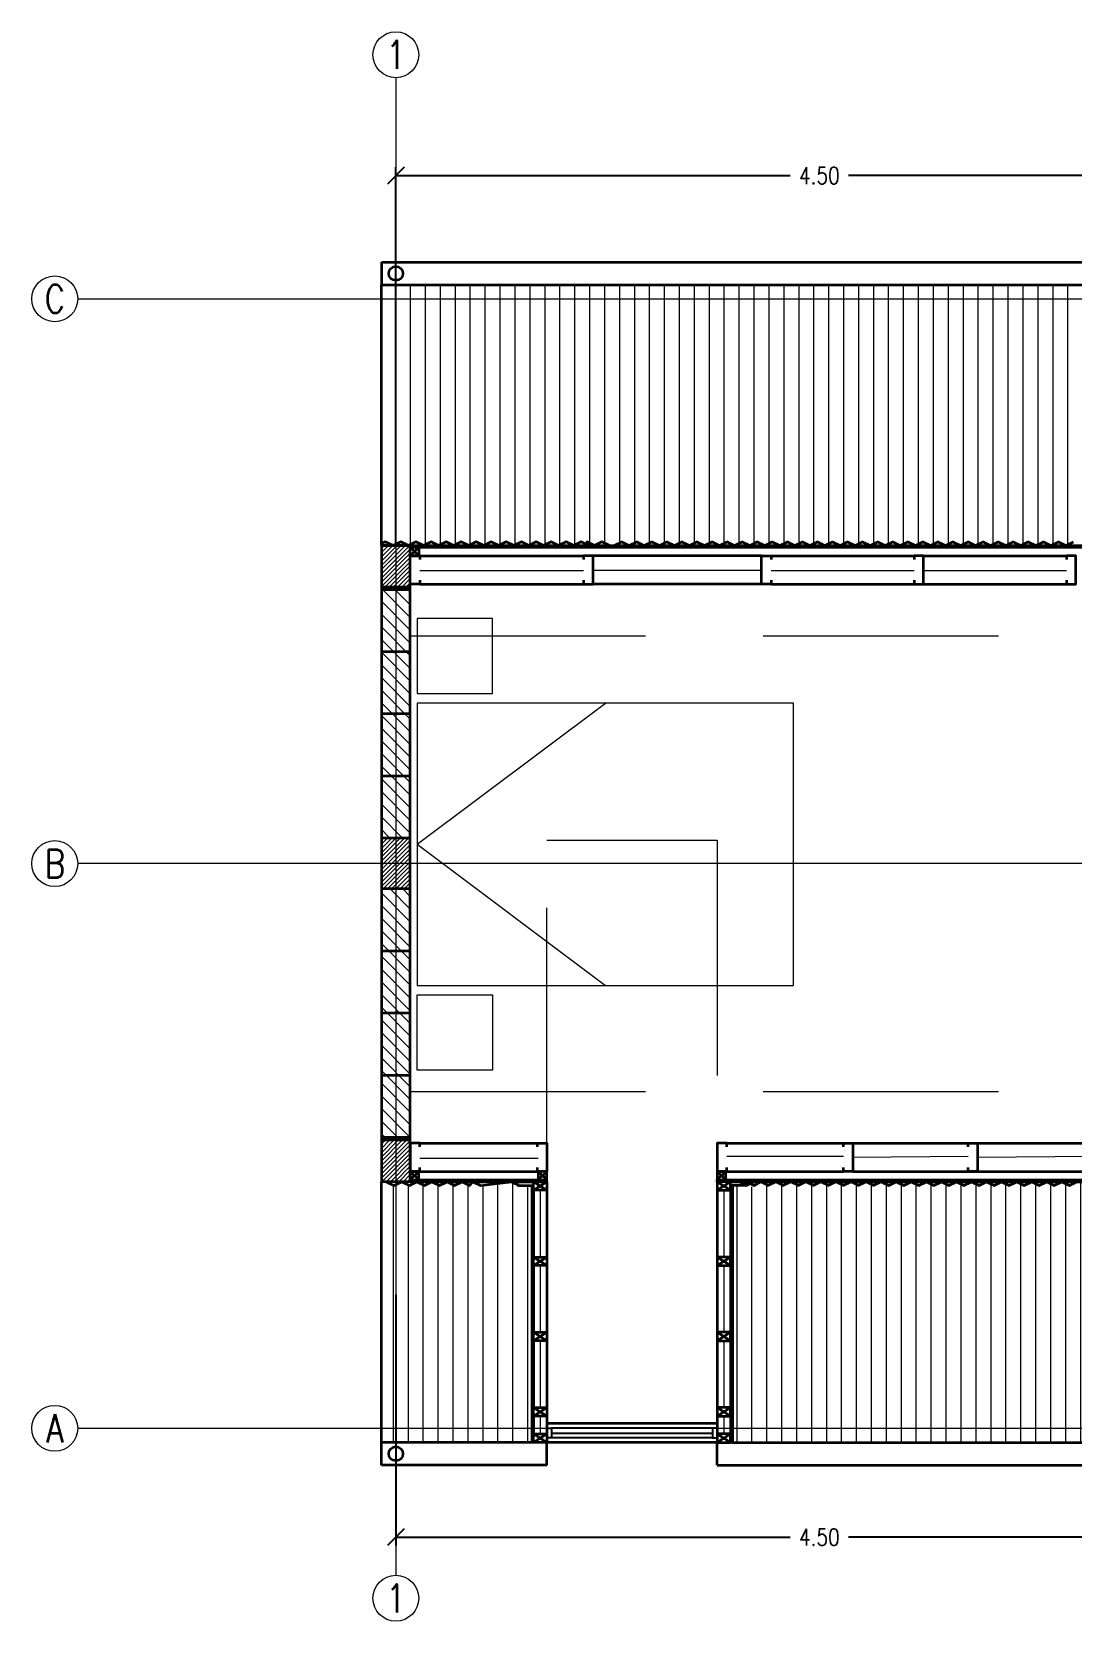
# Model space of a CAD drawing. Header units: metres. Extents: x 45 to 666, y -23 to 325.
# Drawn here: x 269.77 to 275.29, y 131.8 to 140.24 of the extents above; entities that cross this region are included whole.
import ezdxf

# ---------------------------------------------------------------- set-up
doc = ezdxf.new("R2010")
doc.units = ezdxf.units.M
doc.header["$LTSCALE"] = 5
doc.header["$MEASUREMENT"] = 0
doc.linetypes.add('HIDDEN', pattern=[0.375, 0.25, -0.125])
doc.layers.get('0').update_dxf_attribs({"color": 30})
doc.layers.get('DEFPOINTS').update_dxf_attribs({"color": 210})
for name, color, linetype, lineweight in [('A-ANNO-DIMS', 3, 'Continuous', 18), ('A-ANNO-SYMB', 3, 'Continuous', 18), ('A-ANNO-TEXT', 3, 'Continuous', 18), ('A-ELEV-MBE1', 7, 'Continuous', 35), ('A-ELEV-PATT', 8, 'Continuous', 18), ('A-FLOR-LEVL', 7, 'Continuous', 35), ('A-FLOR-OVHD', 3, 'HIDDEN', 18), ('A-FURN', 8, 'Continuous', 18), ('A-GLAZ-FULL', 4, 'Continuous', 25), ('A-WALL-BATT', 8, 'BATTING', 18), ('A-WALL-FULL-EXTR', 7, 'Continuous', 35), ('A-WALL-PATT', 8, 'Continuous', 18)]:
    doc.layers.add(name, color=color, linetype=linetype, lineweight=lineweight)
doc.styles.add('E-ROMANS', font='romans.shx', dxfattribs={"width": 0.8})
doc.linetypes.add('BATTING', pattern='A,0.0001,-0.1,[134,ltypeshp.shx,S=0.1,R=0,X=-0.1,Y=0],-0.2,[134,ltypeshp.shx,S=0.1,R=180,X=0.1,Y=0],-0.1', length=0.4001)
doc.dimstyles.new('E-0050_TICK_18', dxfattribs={"dimscale": 0.001, "dimtxt": 90, "dimasz": 90, "dimexe": 45, "dimexo": 30, "dimgap": 45, "dimtad": 0, "dimzin": 0, "dimdsep": 46, "dimtxsty": 'E-ROMANS', "dimblk": 'OBLIQUE', "dimcen": 45, "dimclrd": 256, "dimclre": 256, "dimclrt": 256, "dimadec": 0, "dimazin": 0, "dimtfac": 1, "dimtmove": 1, "dimatfit": 3, "dimldrblk": 'OPEN90', "dimfxl": 1, "dimtfill": 1, "dimtolj": 1, "dimtzin": 0, "dimarcsym": 0})
pattern_1 = [(45, (26.979301, 2.295687), (-0.01122532015, 0.01122532015), [])]

# ---------------------------------------------------------------- blocks, each defined once
blk = doc.blocks.new('_Oblique')
at = {"color": 0, "linetype": 'ByBlock', "lineweight": -2}
blk.add_line((-0.5, -0.5), (0.5, 0.5), dxfattribs=at)
blk = doc.blocks.new('*D240')
at = {"layer": 'A-ANNO-DIMS', "lineweight": -2, "transparency": 16777216}
for p, q in [((271.7054, 137.9122), (271.7054, 139.5239)), ((276.2054, 137.9122), (276.2054, 139.5239)), ((271.7054, 139.4789), (273.8007, 139.4789)), ((276.2054, 139.4789), (274.1101, 139.4789))]:
    blk.add_line(p, q, dxfattribs=at)
at = {"layer": 'DEFPOINTS', "color": 0, "transparency": 16777216}
for p in [(276.2054, 139.4789), (271.7054, 137.8822), (276.2054, 137.8822)]:
    blk.add_point(p, dxfattribs=at)
at = {"layer": 'A-ANNO-DIMS', "lineweight": -2, "transparency": 16777216, "xscale": 0.09, "yscale": 0.09, "zscale": 0.09, "rotation": 180}
blk.add_blockref('_Oblique', (271.7054, 139.4789), dxfattribs=at)
at = {"layer": 'A-ANNO-DIMS', "lineweight": -2, "transparency": 16777216, "xscale": 0.09, "yscale": 0.09, "zscale": 0.09}
blk.add_blockref('_Oblique', (276.2054, 139.4789), dxfattribs=at)
at = {"layer": 'A-ANNO-DIMS', "transparency": 16777216, "insert": (273.9554, 139.4789), "char_height": 0.09, "attachment_point": 5, "style": 'E-ROMANS', "bg_fill": 3, "box_fill_scale": 1.25, "bg_fill_color": 256, "bg_fill_true_color": 13158600, "bg_fill_transparency": 0}
blk.add_mtext('\\A1;4.50', dxfattribs=at)
blk = doc.blocks.new('_Open90')
at = {"color": 0, "linetype": 'ByBlock', "lineweight": -2}
for p, q in [((0, 0), (-1, 0)), ((-0.5, 0.5), (0, 0)), ((0, 0), (-0.5, -0.5))]:
    blk.add_line(p, q, dxfattribs=at)
blk = doc.blocks.new('*D241')
at = {"layer": 'A-ANNO-DIMS', "lineweight": -2, "transparency": 16777216}
for p, q in [((271.7054, 133.5321), (271.7054, 132.2006)), ((276.2054, 133.5321), (276.2054, 132.2006)), ((271.7054, 132.2456), (273.8007, 132.2456)), ((276.2054, 132.2456), (274.1101, 132.2456))]:
    blk.add_line(p, q, dxfattribs=at)
at = {"layer": 'DEFPOINTS', "color": 0, "transparency": 16777216}
for p in [(271.7054, 133.5621), (276.2054, 133.5621), (276.2054, 132.2456)]:
    blk.add_point(p, dxfattribs=at)
at = {"layer": 'A-ANNO-DIMS', "lineweight": -2, "transparency": 16777216, "xscale": 0.09, "yscale": 0.09, "zscale": 0.09, "rotation": 180}
blk.add_blockref('_Oblique', (271.7054, 132.2456), dxfattribs=at)
at = {"layer": 'A-ANNO-DIMS', "lineweight": -2, "transparency": 16777216, "xscale": 0.09, "yscale": 0.09, "zscale": 0.09}
blk.add_blockref('_Oblique', (276.2054, 132.2456), dxfattribs=at)
at = {"layer": 'A-ANNO-DIMS', "transparency": 16777216, "insert": (273.9554, 132.2456), "char_height": 0.09, "attachment_point": 5, "style": 'E-ROMANS', "bg_fill": 3, "box_fill_scale": 1.25, "bg_fill_color": 256, "bg_fill_true_color": 13158600, "bg_fill_transparency": 0}
blk.add_mtext('\\A1;4.50', dxfattribs=at)
blk = doc.blocks.new('CAMA150X200')
for p, q in [((-1.2, 0), (-0.8, 0)), ((-1.2, -0.4), (-1.2, 0)), ((-0.8, 0), (-0.8, -0.4)), ((-0.75, -2), (-0.75, 0)), ((-0.75, 0), (0.75, 0)), ((0, 0), (-0.75, -1)), ((0, 0), (0.75, -1)), ((0.75, 0), (0.75, -2)), ((0.8, 0), (0.8, -0.4)), ((1.2, 0), (0.8, 0)), ((1.2, -0.4), (1.2, 0)), ((-0.8, -0.4), (-1.2, -0.4)), ((0.8, -0.4), (1.2, -0.4)), ((0.75, -2), (-0.75, -2))]:
    blk.add_line(p, q)

msp = doc.modelspace()

# ---------------------------------------------------------------- hatches: boundary and pattern name
at = {"layer": 'A-ELEV-PATT'}
h = msp.add_hatch(dxfattribs=at)
h.set_pattern_fill('LINE', color=256, scale=0.025, angle=90, style=0)
h.set_pattern_definition([(90, (26.91172, 2.966), (-0.079375, 5e-18), [])])
h.paths.add_polyline_path([(276.2074, 138.8988), (276.2074, 138.8238), (271.7074, 138.8238), (271.7074, 138.8988)])
h.paths.add_polyline_path([(276.2074, 137.5313), (276.1724, 137.5138), (276.1324, 137.5338), (276.0924, 137.5138), (276.0524, 137.5338), (276.0124, 137.5138), (275.9724, 137.5338), (275.9324, 137.5138), (275.8924, 137.5338), (275.8524, 137.5138), (275.8124, 137.5338), (275.7724, 137.5138), (275.7324, 137.5338), (275.6924, 137.5138), (275.6274, 137.5338), (275.5874, 137.5138), (275.5474, 137.5338), (275.5074, 137.5138), (275.4674, 137.5338), (275.4274, 137.5138), (275.3874, 137.5338), (275.3474, 137.5138), (275.3074, 137.5338), (275.2674, 137.5138), (275.2274, 137.5338), (275.1874, 137.5138), (275.1474, 137.5338), (275.1074, 137.5138), (275.0674, 137.5338), (275.0274, 137.5138), (274.9874, 137.5338), (274.9474, 137.5138), (274.9074, 137.5338), (274.8674, 137.5138), (274.8274, 137.5338), (274.7874, 137.5138), (274.7474, 137.5338), (274.7074, 137.5138), (274.6674, 137.5338), (274.6274, 137.5138), (274.5874, 137.5338), (274.5474, 137.5138), (274.5074, 137.5338), (274.4674, 137.5138), (274.4274, 137.5338), (274.3874, 137.5138), (274.3474, 137.5338), (274.3074, 137.5138), (274.2674, 137.5338), (274.2274, 137.5138), (274.1874, 137.5338), (274.1474, 137.5138), (274.1074, 137.5338), (274.0674, 137.5138), (274.0274, 137.5338), (273.9874, 137.5138), (273.9474, 137.5338), (273.9074, 137.5138), (273.8674, 137.5338), (273.8274, 137.5138), (273.7874, 137.5338), (273.7474, 137.5138), (273.7074, 137.5338), (273.6674, 137.5138), (273.6274, 137.5338), (273.5874, 137.5138), (273.5474, 137.5338), (273.5074, 137.5138), (273.4674, 137.5338), (273.4274, 137.5138), (273.3874, 137.5338), (273.3474, 137.5138), (273.3074, 137.5338), (273.2674, 137.5138), (273.2274, 137.5338), (273.1874, 137.5138), (273.1474, 137.5338), (273.1074, 137.5138), (273.0674, 137.5338), (273.0274, 137.5138), (272.9874, 137.5338), (272.9474, 137.5138), (272.9074, 137.5338), (272.8674, 137.5138), (272.8424, 137.5138), (272.8024, 137.5338), (272.7624, 137.5138), (272.7224, 137.5338), (272.7324, 137.5138), (272.6924, 137.5338), (272.6524, 137.5138), (272.6124, 137.5338), (272.5724, 137.5138), (272.5324, 137.5338), (272.4924, 137.5138), (272.4524, 137.5338), (272.4124, 137.5138), (272.3724, 137.5338), (272.3324, 137.5138), (272.2924, 137.5338), (272.2524, 137.5138), (272.2124, 137.5338), (272.1724, 137.5138), (272.1324, 137.5338), (272.0924, 137.5138), (272.0524, 137.5338), (272.0124, 137.5138), (271.9724, 137.5338), (271.9324, 137.5138), (271.8924, 137.5338), (271.8524, 137.5138), (271.8124, 137.5338), (271.7724, 137.5138), (271.7324, 137.5338), (271.7074, 137.5213), (271.7074, 138.8238), (276.2074, 138.8238)])
h.paths.add_polyline_path([(271.6324, 137.5238), (271.6324, 138.8238), (271.7074, 138.8238), (271.7074, 137.5213), (271.6924, 137.5138), (271.6524, 137.5338)])
h.paths.add_polyline_path([(271.6324, 138.8238), (271.6324, 138.8988), (271.7074, 138.8988), (271.7074, 138.8238)])
h.paths.add_polyline_path([(276.2824, 138.8238), (276.2824, 137.5388), (276.2924, 137.5338), (276.2524, 137.5138), (276.2124, 137.5338), (276.2074, 137.5313), (276.2074, 138.8238)])
h.paths.add_polyline_path([(276.2824, 138.8988), (276.2824, 138.8238), (276.2074, 138.8238), (276.2074, 138.8988)])
h.paths.add_polyline_path([(280.7724, 137.5338), (280.7824, 137.5388), (280.7824, 137.5288)])
h = msp.add_hatch(dxfattribs=at)
h.set_pattern_fill('LINE', color=256, scale=0.015, angle=135, style=0)
h.set_pattern_definition([(135, (35.9793, 2.295687), (-0.0336759605, -0.0336759605), [])])
h.paths.add_polyline_path([(271.6284, 137.2788), (271.7054, 137.2788), (271.7054, 136.9488), (271.6284, 136.9488)])
h.paths.add_polyline_path([(271.7054, 137.2788), (271.7824, 137.2788), (271.7824, 136.9488), (271.7054, 136.9488)])
h.paths.add_polyline_path([(271.7054, 136.9488), (271.7824, 136.9488), (271.7824, 136.6188), (271.7054, 136.6188)])
h.paths.add_polyline_path([(271.6284, 136.9488), (271.7054, 136.9488), (271.7054, 136.6188), (271.6284, 136.6188)])
h.paths.add_polyline_path([(271.6284, 136.6188), (271.7054, 136.6188), (271.7054, 136.2888), (271.6284, 136.2888)])
h.paths.add_polyline_path([(271.7054, 136.6188), (271.7824, 136.6188), (271.7824, 136.2888), (271.7054, 136.2888)])
h.paths.add_polyline_path([(271.7054, 136.2888), (271.7824, 136.2888), (271.7824, 135.9588), (271.7054, 135.9588)])
h.paths.add_polyline_path([(271.6284, 136.2888), (271.7054, 136.2888), (271.7054, 135.9588), (271.6284, 135.9588)])
h.paths.add_polyline_path([(271.6284, 135.6888), (271.7054, 135.6888), (271.7054, 135.3588), (271.6284, 135.3588)])
h.paths.add_polyline_path([(271.7054, 135.6888), (271.7824, 135.6888), (271.7824, 135.3588), (271.7054, 135.3588)])
h.paths.add_polyline_path([(271.7054, 135.3588), (271.7824, 135.3588), (271.7824, 135.0288), (271.7054, 135.0288)])
h.paths.add_polyline_path([(271.6284, 135.3588), (271.7054, 135.3588), (271.7054, 135.0288), (271.6284, 135.0288)])
h.paths.add_polyline_path([(271.6284, 135.0288), (271.7054, 135.0288), (271.7054, 134.6988), (271.6284, 134.6988)])
h.paths.add_polyline_path([(271.7054, 135.0288), (271.7824, 135.0288), (271.7824, 134.6988), (271.7054, 134.6988)])
h.paths.add_polyline_path([(271.7054, 134.6988), (271.7824, 134.6988), (271.7824, 134.3688), (271.7054, 134.3688)])
h.paths.add_polyline_path([(271.6284, 134.6988), (271.7054, 134.6988), (271.7054, 134.3688), (271.6284, 134.3688)])
h.paths.add_polyline_path([(271.6284, 134.3688), (271.7054, 134.3688), (271.7054, 134.3538), (271.6284, 134.3538)])
h.paths.add_polyline_path([(271.7054, 134.3688), (271.7824, 134.3688), (271.7824, 134.3538), (271.7054, 134.3538)])
h.paths.add_polyline_path([(271.7054, 137.2938), (271.7824, 137.2938), (271.7824, 137.2788), (271.7054, 137.2788)])
h.paths.add_polyline_path([(271.6284, 137.2938), (271.7054, 137.2938), (271.7054, 137.2788), (271.6284, 137.2788)])
h = msp.add_hatch(dxfattribs=at)
h.set_pattern_fill('LINE', color=256, scale=0.025, angle=90, style=0)
h.set_pattern_definition([(90, (26.9793, 2.29569), (-0.079375, 2e-16), [])])
h.paths.add_polyline_path([(272.4274, 132.7488), (271.6284, 132.7488), (271.6284, 134.1338), (271.6534, 134.1338), (271.6954, 134.1138), (271.7374, 134.1338), (271.7774, 134.1138), (271.8174, 134.1338), (271.8574, 134.1138), (271.8974, 134.1338), (271.9374, 134.1138), (271.9774, 134.1338), (272.0174, 134.1138), (272.0574, 134.1338), (272.0974, 134.1138), (272.1149, 134.1338), (272.1549, 134.1138), (272.3199, 134.1338), (272.3538, 134.1168), (272.3538, 134.1138), (272.4274, 134.1138)])
h.paths.add_polyline_path([(276.2824, 134.1196), (276.2824, 132.7488), (273.4934, 132.7488), (273.4934, 134.104), (273.5317, 134.1138), (273.5657, 134.1138), (273.5895, 134.1019), (273.6445, 134.1334), (273.6838, 134.1138), (273.7238, 134.1338), (273.7638, 134.1138), (273.8038, 134.1338), (273.8438, 134.1138), (273.8838, 134.1338), (273.9238, 134.1138), (273.9638, 134.1338), (274.0038, 134.1138), (274.0438, 134.1338), (274.0838, 134.1138), (274.1238, 134.1338), (274.1638, 134.1138), (274.2038, 134.1338), (274.2438, 134.1138), (274.2838, 134.1338), (274.3238, 134.1138), (274.3638, 134.1338), (274.4038, 134.1138), (274.4438, 134.1338), (274.4838, 134.1138), (274.5238, 134.1338), (274.5638, 134.1138), (274.6038, 134.1338), (274.6438, 134.1138), (274.6838, 134.1338), (274.7238, 134.1138), (274.7638, 134.1338), (274.8038, 134.1138), (274.8438, 134.1338), (274.8838, 134.1138), (274.9238, 134.1338), (274.9638, 134.1138), (275.0038, 134.1338), (275.0438, 134.1138), (275.0838, 134.1338), (275.1238, 134.1138), (275.1638, 134.1338), (275.2038, 134.1138), (275.2438, 134.1338), (275.2838, 134.1138), (275.3238, 134.1338), (275.3638, 134.1138), (275.4038, 134.1338), (275.4438, 134.1138), (275.4838, 134.1338), (275.5238, 134.1138), (275.5638, 134.1338), (275.6038, 134.1138), (275.6438, 134.1338), (275.7088, 134.1138), (275.7488, 134.1338), (275.7888, 134.1138), (275.8268, 134.1338), (275.8668, 134.1138), (275.9068, 134.1338), (275.9468, 134.1138), (275.9868, 134.1338), (276.0268, 134.1138), (276.0668, 134.1338), (276.1068, 134.1138), (276.1468, 134.1338), (276.1908, 134.1138), (276.2308, 134.1338), (276.2708, 134.1138)])
at = {"layer": 'A-WALL-PATT'}
h = msp.add_hatch(dxfattribs=at)
h.set_pattern_fill('LINE', color=256, scale=0.005, angle=45, style=0)
h.set_pattern_definition(pattern_1)
h.paths.add_polyline_path([(271.6284, 137.5138), (271.7054, 137.5138), (271.7054, 137.2938), (271.6284, 137.2938)])
h.paths.add_polyline_path([(271.7054, 137.5138), (271.7824, 137.5138), (271.7824, 137.2938), (271.7054, 137.2938)])
h = msp.add_hatch(dxfattribs=at)
h.set_pattern_fill('LINE', color=256, scale=0.005, angle=45, style=0)
h.set_pattern_definition(pattern_1)
h.paths.add_polyline_path([(271.7054, 135.6888), (271.6284, 135.6888), (271.6284, 135.8238), (271.7054, 135.8238)])
h.paths.add_polyline_path([(271.7054, 135.8238), (271.7824, 135.8238), (271.7824, 135.6888), (271.7054, 135.6888)])
h.paths.add_polyline_path([(271.7054, 135.9588), (271.7824, 135.9588), (271.7824, 135.8238), (271.7054, 135.8238)])
h.paths.add_polyline_path([(271.7054, 135.8238), (271.6284, 135.8238), (271.6284, 135.9588), (271.7054, 135.9588)])
h = msp.add_hatch(dxfattribs=at)
h.set_pattern_fill('LINE', color=256, scale=0.005, angle=45, style=0)
h.set_pattern_definition(pattern_1)
h.paths.add_polyline_path([(271.6284, 134.3538), (271.7054, 134.3538), (271.7054, 134.1338), (271.6284, 134.1338)])
h.paths.add_polyline_path([(271.7054, 134.3538), (271.7824, 134.3538), (271.7824, 134.1338), (271.7054, 134.1338)])

# ---------------------------------------------------------------- linework, layer by layer
at = {"layer": 'A-ANNO-SYMB', "ltscale": 2}
msp.add_lwpolyline([(271.7054, 139.9986), (271.7054, 132.0429)], dxfattribs=at)
at = {"layer": 'A-ANNO-SYMB'}
msp.add_lwpolyline([(282.5904, 135.8238), (270.0152, 135.8238)], dxfattribs=at)
at = {"layer": 'A-ANNO-SYMB', "linetype": 'Continuous', "ltscale": 5}
for centre in [(271.7054, 140.1205), (269.8933, 138.8238), (269.8933, 135.8238), (269.8933, 132.8238), (271.7054, 131.921)]:
    msp.add_circle(centre, 0.1219, dxfattribs=at)
at = {"layer": 'A-ELEV-MBE1'}
for p, q in [((271.8324, 137.3088), (272.7031, 137.3088)), ((273.6487, 137.3088), (272.7531, 137.3088)), ((273.6987, 137.3088), (274.4586, 137.3088)), ((274.5086, 137.3088), (275.2685, 137.3088)), ((271.8324, 134.3388), (272.4999, 134.3388)), ((271.8324, 134.3388), (272.4574, 134.3388)), ((273.4636, 134.3388), (274.0831, 134.3388)), ((274.1331, 134.3388), (274.746, 134.3388)), ((274.7493, 134.3388), (276.1284, 134.3388))]:
    msp.add_line(p, q, dxfattribs=at)
at = {"layer": 'A-FLOR-LEVL'}
for p, q in [((271.6284, 139.0188), (276.2824, 139.0188)), ((271.6284, 139.0188), (271.6284, 138.8988)), ((271.6284, 139.0188), (276.2824, 139.0188)), ((271.6284, 138.8988), (276.2824, 138.8988)), ((271.6284, 137.5138), (271.6284, 138.8988)), ((271.6284, 138.8988), (276.2824, 138.8988)), ((271.8324, 137.4588), (272.7031, 137.4588)), ((273.6487, 137.4588), (272.7531, 137.4588)), ((273.6987, 137.4588), (274.4586, 137.4588)), ((274.5086, 137.4588), (275.2685, 137.4588)), ((271.8324, 134.1888), (272.4824, 134.1888)), ((271.8324, 134.1888), (272.4624, 134.1888)), ((273.4636, 134.1888), (274.0831, 134.1888)), ((274.1331, 134.1888), (274.746, 134.1888)), ((274.7493, 134.1888), (275.4122, 134.1888)), ((271.6284, 132.7488), (271.6284, 134.1338)), ((272.4374, 133.2888), (272.4374, 132.9338)), ((272.5074, 133.2888), (272.5074, 132.9338)), ((273.4134, 133.2888), (273.4134, 132.9338)), ((273.4834, 133.2888), (273.4834, 132.9338)), ((272.4374, 132.8888), (272.4374, 132.7938)), ((272.5074, 132.8888), (272.5074, 132.7938)), ((273.4134, 132.8888), (273.4134, 132.7938)), ((273.4834, 132.8888), (273.4834, 132.7938)), ((272.4274, 132.7488), (271.6284, 132.7488)), ((271.6284, 132.6288), (271.6284, 132.7488)), ((272.5074, 132.6288), (272.5074, 132.7488)), ((273.4134, 132.6288), (273.4134, 132.7488)), ((273.4934, 132.7488), (276.2824, 132.7488)), ((273.4934, 132.7488), (276.2824, 132.7488)), ((272.5074, 132.6288), (271.6284, 132.6288)), ((273.4134, 132.6288), (276.2824, 132.6288)), ((273.4134, 132.6288), (276.2824, 132.6288))]:
    msp.add_line(p, q, dxfattribs=at)
for points in [[(271.7824, 137.4588), (271.8274, 137.5038)], [(271.8274, 137.4588), (271.7824, 137.5038)], [(271.7824, 134.1888), (271.8274, 134.1438)], [(271.8274, 134.1888), (271.7824, 134.1438)], [(272.4624, 134.1888), (272.5074, 134.1438)], [(272.5074, 134.1888), (272.4624, 134.1438)], [(273.4134, 134.1888), (273.4584, 134.1438)], [(273.4584, 134.1888), (273.4134, 134.1438)], [(272.4374, 134.1338), (272.5074, 134.0888)], [(272.5074, 134.1338), (272.4374, 134.0888)], [(272.4374, 134.0888), (272.4374, 133.7338)], [(272.5074, 134.0888), (272.5074, 133.7338)], [(273.4834, 134.1338), (273.4134, 134.0888)], [(273.4134, 134.1338), (273.4834, 134.0888)], [(273.4134, 134.0888), (273.4134, 133.7338)], [(273.4834, 134.0888), (273.4834, 133.7338)], [(272.4374, 133.7338), (272.5074, 133.6888)], [(272.5074, 133.7338), (272.4374, 133.6888)], [(272.4374, 133.6888), (272.4374, 133.3338)], [(272.5074, 133.6888), (272.5074, 133.3338)], [(273.4834, 133.7338), (273.4134, 133.6888)], [(273.4134, 133.7338), (273.4834, 133.6888)], [(273.4134, 133.6888), (273.4134, 133.3338)], [(273.4834, 133.6888), (273.4834, 133.3338)], [(272.4374, 133.3338), (272.5074, 133.2888)], [(272.5074, 133.3338), (272.4374, 133.2888)], [(273.4834, 133.3338), (273.4134, 133.2888)], [(273.4134, 133.3338), (273.4834, 133.2888)], [(272.4374, 132.9338), (272.5074, 132.8888)], [(272.5074, 132.9338), (272.4374, 132.8888)], [(273.4834, 132.9338), (273.4134, 132.8888)], [(273.4134, 132.9338), (273.4834, 132.8888)], [(273.4134, 132.8488), (272.5074, 132.8488)], [(272.4374, 132.7938), (272.5074, 132.7488)], [(272.5074, 132.7938), (272.4374, 132.7488)], [(273.4134, 132.7488), (272.5074, 132.7488)], [(273.4834, 132.7938), (273.4134, 132.7488)], [(273.4134, 132.7938), (273.4834, 132.7488)]]:
    msp.add_lwpolyline(points, dxfattribs=at)
for centre in [(271.7054, 138.9588), (271.7054, 132.6888)]:
    msp.add_circle(centre, 0.0375, dxfattribs=at)
at = {"layer": 'A-FLOR-OVHD'}
for points in [[(271.7824, 137.0338), (276.1284, 137.0338)], [(272.5074, 134.3388), (272.5074, 135.9484), (273.4134, 135.9484), (273.4134, 134.3388), (273.4134, 134.3388)], [(271.7824, 134.6138), (276.1284, 134.6138)]]:
    msp.add_lwpolyline(points, dxfattribs=at)
at = {"layer": 'A-GLAZ-FULL'}
for p, q in [((273.3884, 132.8238), (272.5324, 132.8238)), ((272.5324, 132.7988), (273.3884, 132.7988)), ((273.3884, 132.7738), (272.5324, 132.7738))]:
    msp.add_line(p, q, dxfattribs=at)
for points in [[(272.5074, 132.8238), (272.5324, 132.8238), (272.5324, 132.7738), (272.5074, 132.7738)], [(273.4134, 132.8238), (273.3884, 132.8238), (273.3884, 132.7738), (273.4134, 132.7738)]]:
    msp.add_lwpolyline(points, dxfattribs=at)
at = {"layer": 'A-WALL-BATT', "ltscale": 0.018}
for p, q in [((271.8324, 137.3809), (272.7031, 137.3809)), ((273.6487, 137.3809), (272.7531, 137.3809)), ((273.6987, 137.3809), (274.4586, 137.3809)), ((274.5086, 137.3809), (275.2685, 137.3809)), ((271.8325, 134.2588), (272.4615, 134.2588)), ((273.4636, 134.2688), (274.0831, 134.2688)), ((274.1331, 134.2638), (274.746, 134.2688)), ((274.796, 134.2638), (275.4122, 134.2688)), ((272.4724, 133.2888), (272.4724, 132.9338)), ((273.4484, 133.2888), (273.4484, 132.9338)), ((272.4724, 132.8888), (272.4724, 132.7938)), ((273.4484, 132.8888), (273.4484, 132.7938))]:
    msp.add_line(p, q, dxfattribs=at)
for points in [[(272.4724, 134.0888), (272.4724, 133.7338)], [(273.4484, 134.0888), (273.4484, 133.7338)], [(272.4724, 133.6888), (272.4724, 133.3338)], [(273.4484, 133.6888), (273.4484, 133.3338)]]:
    msp.add_lwpolyline(points, dxfattribs=at)
at = {"layer": 'A-WALL-FULL-EXTR'}
for p, q in [((271.6284, 137.5138), (271.7824, 137.5138)), ((271.7824, 137.5138), (276.1284, 137.5138)), ((271.7824, 137.5138), (276.1284, 137.5138)), ((271.7824, 137.5038), (276.1284, 137.5038)), ((271.7824, 137.5038), (276.1284, 137.5038)), ((271.6284, 137.2938), (271.7824, 137.2938)), ((271.7824, 134.3538), (271.6284, 134.3538)), ((271.7824, 134.1438), (272.5074, 134.1438)), ((271.7824, 134.1338), (272.5074, 134.1338)), ((272.5074, 134.1338), (272.5074, 134.1438)), ((273.4134, 134.1338), (273.4134, 134.1438)), ((273.4584, 134.1438), (276.1284, 134.1438)), ((273.4584, 134.1438), (276.1284, 134.1438)), ((273.4834, 134.1338), (276.1284, 134.1338)), ((273.4834, 134.1338), (276.1284, 134.1338)), ((273.4934, 132.7488), (273.4834, 132.7488))]:
    msp.add_line(p, q, dxfattribs=at)
for points in [[(272.8404, 137.5138), (272.8004, 137.5338), (272.7604, 137.5138), (272.7204, 137.5338), (272.7304, 137.5138), (272.6904, 137.5338), (272.6504, 137.5138), (272.6104, 137.5338), (272.5704, 137.5138), (272.5304, 137.5338), (272.4904, 137.5138), (272.4504, 137.5338), (272.4124, 137.5138), (272.3724, 137.5338), (272.3324, 137.5138), (272.2924, 137.5338), (272.2524, 137.5138), (272.2124, 137.5338), (272.1724, 137.5138), (272.1324, 137.5338), (272.0924, 137.5138), (272.0524, 137.5338), (272.0124, 137.5138), (271.9724, 137.5338), (271.9324, 137.5138), (271.8924, 137.5338), (271.8524, 137.5138), (271.8124, 137.5338), (271.7724, 137.5138), (271.7324, 137.5338), (271.6904, 137.5138), (271.6484, 137.5338), (271.6284, 137.5238)], [(271.7824, 134.1338), (271.7824, 137.5138), (271.6284, 137.5138), (271.6284, 134.1338)], [(271.8274, 137.4588), (271.7824, 137.4588), (271.7824, 137.5038), (271.8274, 137.5038), (271.8274, 137.4588)], [(272.8654, 137.5138), (272.9054, 137.5338), (272.9454, 137.5138), (272.9854, 137.5338), (273.0254, 137.5138), (273.0654, 137.5338), (273.1054, 137.5138), (273.1454, 137.5338), (273.1854, 137.5138), (273.2254, 137.5338), (273.2654, 137.5138), (273.3054, 137.5338), (273.3454, 137.5138), (273.3854, 137.5338), (273.4254, 137.5138), (273.4654, 137.5338), (273.5054, 137.5138), (273.5454, 137.5338), (273.5854, 137.5138), (273.6254, 137.5338), (273.6654, 137.5138), (273.7054, 137.5338), (273.7454, 137.5138), (273.7854, 137.5338), (273.8254, 137.5138), (273.8654, 137.5338), (273.9054, 137.5138), (273.9454, 137.5338), (273.9854, 137.5138), (274.0254, 137.5338), (274.0654, 137.5138), (274.1054, 137.5338), (274.1454, 137.5138), (274.1854, 137.5338), (274.2254, 137.5138), (274.2654, 137.5338), (274.3054, 137.5138), (274.3454, 137.5338), (274.3854, 137.5138), (274.4254, 137.5338), (274.4654, 137.5138), (274.5054, 137.5338), (274.5454, 137.5138), (274.5854, 137.5338), (274.6254, 137.5138), (274.6654, 137.5338), (274.7054, 137.5138), (274.7454, 137.5338), (274.7854, 137.5138), (274.8254, 137.5338), (274.8654, 137.5138), (274.9054, 137.5338), (274.9454, 137.5138), (274.9854, 137.5338), (275.0254, 137.5138), (275.0654, 137.5338), (275.1054, 137.5138), (275.1454, 137.5338), (275.1854, 137.5138), (275.2254, 137.5338), (275.2654, 137.5138), (275.3054, 137.5338)], [(271.8324, 137.3288), (271.8324, 137.3088), (271.7824, 137.3088), (271.7824, 137.4588), (271.8324, 137.4588), (271.8324, 137.4388)], [(272.7031, 137.3288), (272.7031, 137.3088), (272.7531, 137.3088), (272.7531, 137.4588), (272.7031, 137.4588), (272.7031, 137.4388)], [(273.6987, 137.3288), (273.6987, 137.3088), (273.6487, 137.3088), (273.6487, 137.4588), (273.6987, 137.4588), (273.6987, 137.4388)], [(274.4586, 137.3288), (274.4586, 137.3088), (274.5086, 137.3088), (274.5086, 137.4588), (274.4586, 137.4588), (274.4586, 137.4388)], [(275.2685, 137.3288), (275.2685, 137.3088), (275.3185, 137.3088), (275.3185, 137.4588), (275.2685, 137.4588), (275.2685, 137.4388)], [(271.7824, 137.2788), (271.6284, 137.2788)], [(271.7824, 136.9488), (271.6284, 136.9488)], [(271.7824, 136.6188), (271.6284, 136.6188)], [(271.7824, 136.2888), (271.6284, 136.2888)], [(271.7824, 135.9588), (271.6284, 135.9588)], [(271.7824, 135.6888), (271.6284, 135.6888)], [(271.7824, 135.3588), (271.6284, 135.3588)], [(271.7824, 135.0288), (271.6284, 135.0288)], [(271.7824, 134.6988), (271.6284, 134.6988)], [(271.7824, 134.3688), (271.6284, 134.3688)], [(271.8324, 134.3188), (271.8324, 134.3388), (271.7824, 134.3388), (271.7824, 134.1888), (271.8324, 134.1888), (271.8324, 134.2088)], [(271.8324, 134.3188), (271.8324, 134.3388), (271.7824, 134.3388), (271.7824, 134.1888), (271.8324, 134.1888), (271.8324, 134.2088)], [(272.4574, 134.3188), (272.4574, 134.3388), (272.5074, 134.3388), (272.5074, 134.1888), (272.4574, 134.1888), (272.4574, 134.2088)], [(273.4634, 134.3188), (273.4634, 134.3388), (273.4134, 134.3388), (273.4134, 134.1888), (273.4634, 134.1888), (273.4634, 134.2088)], [(274.0831, 134.3188), (274.0831, 134.3388), (274.1331, 134.3388), (274.1331, 134.1888), (274.0831, 134.1888), (274.0831, 134.2088)], [(274.746, 134.3188), (274.746, 134.3388), (274.796, 134.3388), (274.796, 134.1888), (274.746, 134.1888), (274.746, 134.2088)], [(271.8274, 134.1888), (271.7824, 134.1888), (271.7824, 134.1438), (271.8274, 134.1438), (271.8274, 134.1888)], [(272.5074, 134.1888), (272.4624, 134.1888), (272.4624, 134.1438), (272.5074, 134.1438), (272.5074, 134.1888)], [(273.4584, 134.1888), (273.4134, 134.1888), (273.4134, 134.1438), (273.4584, 134.1438), (273.4584, 134.1888)], [(271.7824, 134.1338), (271.6284, 134.1338)], [(271.6534, 134.1338), (271.6954, 134.1138), (271.7374, 134.1338), (271.7774, 134.1138), (271.8174, 134.1338), (271.8574, 134.1138), (271.8974, 134.1338), (271.9374, 134.1138), (271.9774, 134.1338), (272.0174, 134.1138), (272.0574, 134.1338), (272.0974, 134.1138), (272.1149, 134.1338), (272.1549, 134.1138), (272.3199, 134.1338), (272.3599, 134.1138)], [(272.3538, 134.1225), (272.3538, 134.1138), (272.4307, 134.1138), (272.4307, 134.0888)], [(272.4274, 134.1138), (272.4274, 132.7488)], [(272.4374, 134.1338), (272.5074, 134.1338), (272.5074, 134.0888), (272.4374, 134.0888), (272.4374, 134.1338)], [(273.4834, 134.1338), (273.4134, 134.1338), (273.4134, 134.0888), (273.4834, 134.0888), (273.4834, 134.1338)], [(273.5616, 134.1225), (273.5616, 134.1138), (273.4846, 134.1138), (273.4846, 134.0888)], [(273.4934, 134.1138), (273.4934, 132.7488)], [(273.5616, 134.1159), (273.5671, 134.1131), (273.6071, 134.1331), (273.5291, 134.1131), (273.5691, 134.1331), (273.6091, 134.1131), (273.6284, 134.1242)], [(274.2838, 134.1338), (274.2438, 134.1138), (274.2038, 134.1338), (274.1638, 134.1138), (274.1238, 134.1338), (274.0838, 134.1138), (274.0438, 134.1338), (274.0038, 134.1138), (273.9638, 134.1338), (273.9238, 134.1138), (273.8838, 134.1338), (273.8438, 134.1138), (273.8038, 134.1338), (273.7638, 134.1138), (273.7238, 134.1338), (273.6838, 134.1138), (273.6438, 134.1338), (273.6284, 134.1242)], [(274.2838, 134.1338), (274.3238, 134.1138), (274.3638, 134.1338), (274.4038, 134.1138), (274.4438, 134.1338), (274.4838, 134.1138), (274.5238, 134.1338), (274.5638, 134.1138), (274.6038, 134.1338), (274.6438, 134.1138), (274.6838, 134.1338), (274.7238, 134.1138), (274.7638, 134.1338), (274.8038, 134.1138), (274.8438, 134.1338), (274.8838, 134.1138), (274.9238, 134.1338), (274.9638, 134.1138), (275.0038, 134.1338), (275.0438, 134.1138), (275.0838, 134.1338), (275.1238, 134.1138), (275.1638, 134.1338), (275.2038, 134.1138), (275.2438, 134.1338), (275.2838, 134.1138), (275.3238, 134.1338)], [(274.2838, 134.1338), (274.3238, 134.1138), (274.3638, 134.1338), (274.4038, 134.1138), (274.4438, 134.1338), (274.4838, 134.1138), (274.5238, 134.1338), (274.5638, 134.1138), (274.6038, 134.1338), (274.6438, 134.1138), (274.6838, 134.1338), (274.7238, 134.1138), (274.7638, 134.1338), (274.8038, 134.1138), (274.8438, 134.1338), (274.8838, 134.1138), (274.9238, 134.1338), (274.9638, 134.1138), (275.0038, 134.1338), (275.0438, 134.1138), (275.0838, 134.1338), (275.1238, 134.1138), (275.1638, 134.1338), (275.2038, 134.1138), (275.2438, 134.1338), (275.2838, 134.1138), (275.3238, 134.1338)], [(272.4374, 133.7338), (272.5074, 133.7338), (272.5074, 133.6888), (272.4374, 133.6888), (272.4374, 133.7338)], [(273.4834, 133.7338), (273.4134, 133.7338), (273.4134, 133.6888), (273.4834, 133.6888), (273.4834, 133.7338)], [(272.4374, 133.3338), (272.5074, 133.3338), (272.5074, 133.2888), (272.4374, 133.2888), (272.4374, 133.3338)], [(273.4834, 133.3338), (273.4134, 133.3338), (273.4134, 133.2888), (273.4834, 133.2888), (273.4834, 133.3338)], [(272.4374, 132.9338), (272.5074, 132.9338), (272.5074, 132.8888), (272.4374, 132.8888), (272.4374, 132.9338)], [(273.4834, 132.9338), (273.4134, 132.9338), (273.4134, 132.8888), (273.4834, 132.8888), (273.4834, 132.9338)], [(272.5074, 132.7488), (272.4274, 132.7488)], [(272.4374, 132.7938), (272.5074, 132.7938), (272.5074, 132.7488), (272.4374, 132.7488), (272.4374, 132.7938)], [(273.4834, 132.7938), (273.4134, 132.7938), (273.4134, 132.7488), (273.4834, 132.7488), (273.4834, 132.7938)]]:
    msp.add_lwpolyline(points, dxfattribs=at)

# ---------------------------------------------------------------- block references
at = {"layer": 'A-FURN', "xscale": -1, "rotation": 90}
msp.add_blockref('CAMA150X200', (271.8189, 135.9265), dxfattribs=at)

# ---------------------------------------------------------------- texts
at = {"layer": 'A-ANNO-TEXT', "ltscale": 5, "char_height": 0.15, "attachment_point": 5, "style": 'E-ROMANS'}
for s, insert in [('1', (271.7054, 140.1205)), ('C', (269.8933, 138.8238)), ('B', (269.8933, 135.8238)), ('A', (269.8933, 132.8238)), ('1', (271.7054, 131.921))]:
    msp.add_mtext(s, dxfattribs=dict(at, insert=insert))

# ---------------------------------------------------------------- next in the draw order: dimensions: what is measured, and where the dimension line sits
at = {"layer": 'A-ANNO-DIMS'}
for base, p1, p2, picture, middle in [((276.2054, 139.4789), (271.7054, 137.8822), (276.2054, 137.8822), '*D240', (273.9554, 139.4789)), ((276.2054, 132.2456), (271.7054, 133.5621), (276.2054, 133.5621), '*D241', (273.9554, 132.2456))]:
    dim = msp.add_linear_dim(base=base, p1=p1, p2=p2, dimstyle='E-0050_TICK_18', dxfattribs=at)
    dim.commit()
    dim.dimension.update_dxf_attribs({"geometry": picture, "text_midpoint": middle})

# ---------------------------------------------------------------- next in the draw order: hatches: boundary and pattern name
at = {"layer": 'A-ELEV-PATT'}
h = msp.add_hatch(dxfattribs=at)
h.set_pattern_fill('LINE', color=256, scale=0.025, angle=90, style=0)
h.set_pattern_definition([(90, (116.17126, 108.32714), (-0.079375, 5e-18), [])])
h.paths.add_polyline_path([(276.2034, 138.8988), (276.2034, 138.8238), (280.7034, 138.8238), (280.7034, 138.8988)])
h.paths.add_polyline_path([(276.2034, 137.5313), (276.2384, 137.5138), (276.2784, 137.5338), (276.3184, 137.5138), (276.3584, 137.5338), (276.3984, 137.5138), (276.4384, 137.5338), (276.4784, 137.5138), (276.5184, 137.5338), (276.5584, 137.5138), (276.5984, 137.5338), (276.6384, 137.5138), (276.6784, 137.5338), (276.7184, 137.5138), (276.7834, 137.5338), (276.8234, 137.5138), (276.8634, 137.5338), (276.9034, 137.5138), (276.9434, 137.5338), (276.9834, 137.5138), (277.0234, 137.5338), (277.0634, 137.5138), (277.1034, 137.5338), (277.1434, 137.5138), (277.1834, 137.5338), (277.2234, 137.5138), (277.2634, 137.5338), (277.3034, 137.5138), (277.3434, 137.5338), (277.3834, 137.5138), (277.4234, 137.5338), (277.4634, 137.5138), (277.5034, 137.5338), (277.5434, 137.5138), (277.5834, 137.5338), (277.6234, 137.5138), (277.6634, 137.5338), (277.7034, 137.5138), (277.7434, 137.5338), (277.7834, 137.5138), (277.8234, 137.5338), (277.8634, 137.5138), (277.9034, 137.5338), (277.9434, 137.5138), (277.9834, 137.5338), (278.0234, 137.5138), (278.0634, 137.5338), (278.1034, 137.5138), (278.1434, 137.5338), (278.1834, 137.5138), (278.2234, 137.5338), (278.2634, 137.5138), (278.3034, 137.5338), (278.3434, 137.5138), (278.3834, 137.5338), (278.4234, 137.5138), (278.4634, 137.5338), (278.5034, 137.5138), (278.5434, 137.5338), (278.5834, 137.5138), (278.6234, 137.5338), (278.6634, 137.5138), (278.7034, 137.5338), (278.7434, 137.5138), (278.7834, 137.5338), (278.8234, 137.5138), (278.8634, 137.5338), (278.9034, 137.5138), (278.9434, 137.5338), (278.9834, 137.5138), (279.0234, 137.5338), (279.0634, 137.5138), (279.1034, 137.5338), (279.1434, 137.5138), (279.1834, 137.5338), (279.2234, 137.5138), (279.2634, 137.5338), (279.3034, 137.5138), (279.3434, 137.5338), (279.3834, 137.5138), (279.4234, 137.5338), (279.4634, 137.5138), (279.5034, 137.5338), (279.5434, 137.5138), (279.5684, 137.5138), (279.6084, 137.5338), (279.6484, 137.5138), (279.6884, 137.5338), (279.6784, 137.5138), (279.7184, 137.5338), (279.7584, 137.5138), (279.7984, 137.5338), (279.8384, 137.5138), (279.8784, 137.5338), (279.9184, 137.5138), (279.9584, 137.5338), (279.9984, 137.5138), (280.0384, 137.5338), (280.0784, 137.5138), (280.1184, 137.5338), (280.1584, 137.5138), (280.1984, 137.5338), (280.2384, 137.5138), (280.2784, 137.5338), (280.3184, 137.5138), (280.3584, 137.5338), (280.3984, 137.5138), (280.4384, 137.5338), (280.4784, 137.5138), (280.5184, 137.5338), (280.5584, 137.5138), (280.5984, 137.5338), (280.6384, 137.5138), (280.6784, 137.5338), (280.7034, 137.5213), (280.7034, 138.8238), (276.2034, 138.8238)])
h.paths.add_polyline_path([(280.7784, 137.5238), (280.7784, 138.8238), (280.7034, 138.8238), (280.7034, 137.5213), (280.7184, 137.5138), (280.7584, 137.5338)])
h.paths.add_polyline_path([(280.7784, 138.8238), (280.7784, 138.8988), (280.7034, 138.8988), (280.7034, 138.8238)])
h.paths.add_polyline_path([(276.1284, 138.8238), (276.1284, 137.5388), (276.1184, 137.5338), (276.1584, 137.5138), (276.1984, 137.5338), (276.2034, 137.5313), (276.2034, 138.8238)])
h.paths.add_polyline_path([(276.1284, 138.8988), (276.1284, 138.8238), (276.2034, 138.8238), (276.2034, 138.8988)])
h.paths.add_polyline_path([(271.6384, 137.5338), (271.6284, 137.5388), (271.6284, 137.5288)])

# ---------------------------------------------------------------- next in the draw order: linework, layer by layer
at = {"layer": 'A-ANNO-SYMB'}
for points in [[(270.0152, 138.8238), (281.3598, 138.8238)], [(270.0152, 132.8238), (281.3598, 132.8238)]]:
    msp.add_lwpolyline(points, dxfattribs=at)

doc.saveas('drawing.dxf')
